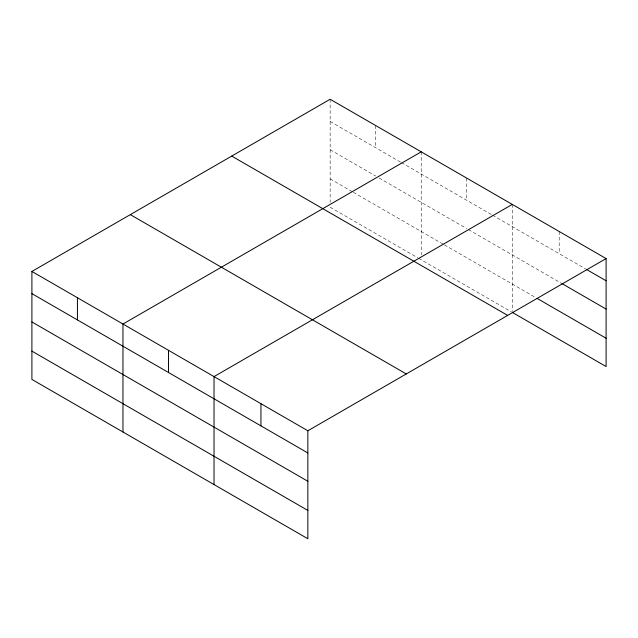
<?xml version="1.0" encoding="UTF-8"?>
<svg xmlns="http://www.w3.org/2000/svg" width="638" height="638" viewBox="0 0 638 638"><rect width="100%" height="100%" fill="white"/><g stroke="black" fill="none" stroke-linecap="round" stroke-linejoin="round"><path stroke-width="0.48" stroke-dasharray="3.19 2.39" d="M330.149 121.451L400.592 162.124M401.454 162.618L491.659 214.695M492.52 215.189L585.628 268.949M330.149 149.755L375.678 176.04M379.116 178.026L466.745 228.619M468.459 229.608L560.898 282.977M330.149 178.919L352.487 191.815M353.348 192.309L443.546 244.394M444.407 244.888L535.306 297.364M330.149 207.23L417.778 257.816M418.64 258.318L511.421 311.878M559.191 231.498L559.191 253.685M512.274 204.407L512.274 311.4M466.745 178.122L466.745 200.308M421.216 151.836L421.216 254.921M375.678 125.55L375.678 147.737M330.149 99.257L330.149 202.35"/><path stroke-width="0.96" d="M31.9 271.453L307.851 430.77L307.851 538.743L31.9 379.419L31.9 271.453L330.149 99.257L606.1 258.581L606.1 366.547L512.274 312.381M421.216 151.836L122.967 324.032L122.967 431.998M512.274 204.407L214.025 376.603L214.025 484.569M307.851 430.77L606.1 258.581M586.481 269.443L606.1 280.768M561.751 283.471L606.1 309.071M537.013 298.353L606.1 338.236M231.73 156.087L507.681 315.403M130.319 214.631L406.27 373.948M31.9 293.639L307.851 452.956M31.9 321.951L307.851 481.267M31.9 351.115L307.851 510.432M260.942 403.687L260.942 425.873M168.496 350.318L168.496 372.504M77.429 297.739L77.429 319.925"/></g></svg>
